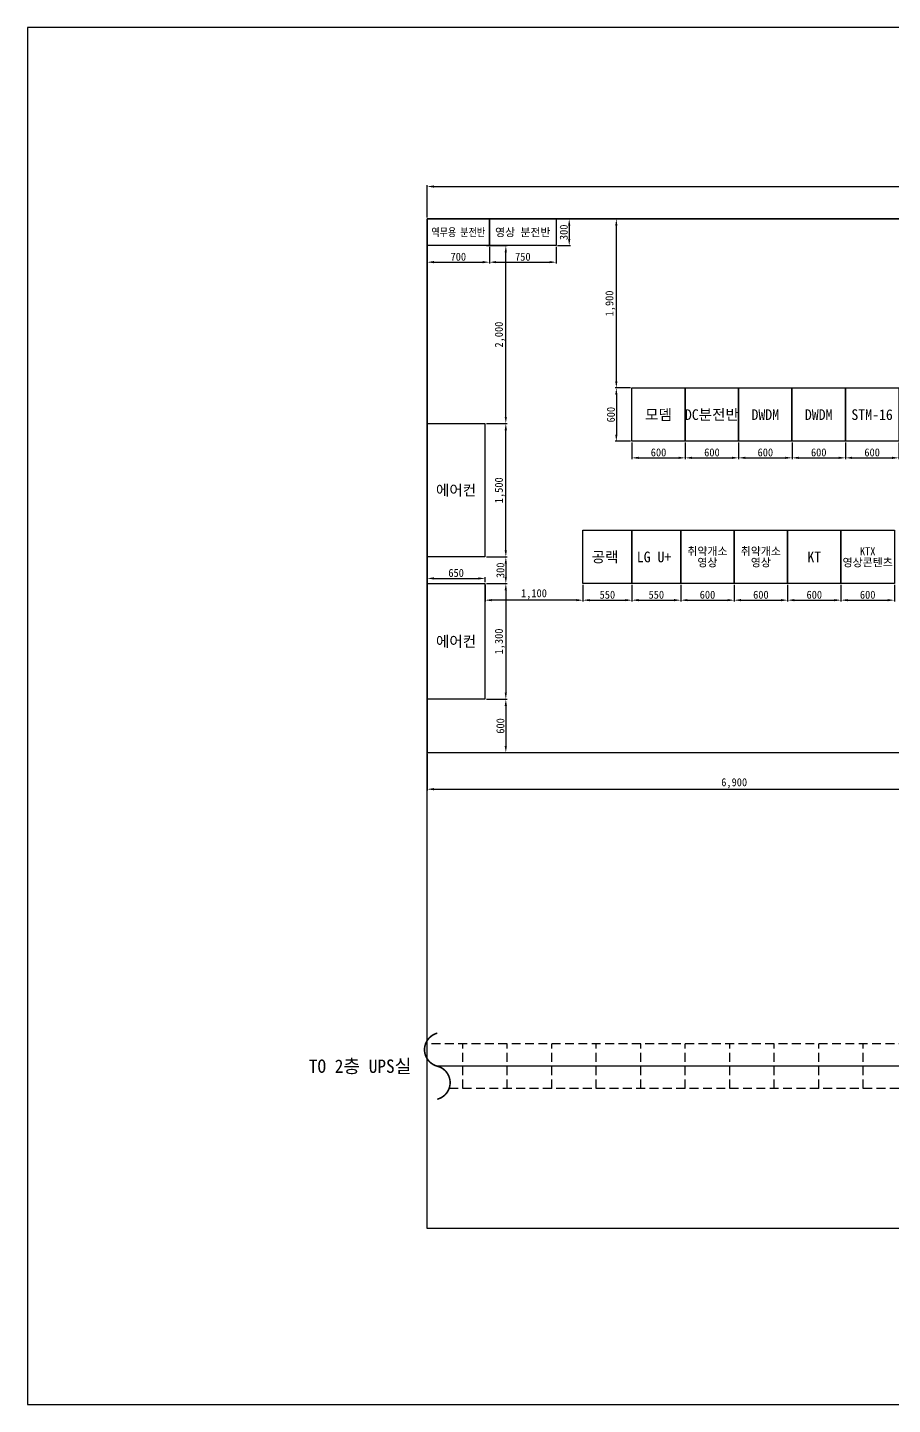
# Model space of a CAD drawing. Header units: millimetres. Extents: x 373947 to 397827, y -164049 to -145689.
# Drawn here: x 373947 to 383665, y -164049 to -148569 of the extents above; entities that cross this region are included whole.
import ezdxf
from ezdxf.enums import TextEntityAlignment as Align

# ---------------------------------------------------------------- set-up
doc = ezdxf.new("R2010")
doc.units = ezdxf.units.MM
doc.linetypes.add('HIDDEN2', pattern=[0.1875, 0.125, -0.0625])
for name, color, linetype in [('TT-BASE', 253, 'Continuous'), ('TT-CABL', 4, 'Continuous'), ('TT-TRAY', 4, 'Continuous'), ('TZ-BASE', 253, 'Continuous'), ('TZ-DIMS', 1, 'Continuous'), ('TZ-TEXT', 3, 'Continuous')]:
    doc.layers.add(name, color=color, linetype=linetype)
doc.layers.add('TX-PAPR', color=2, linetype='Continuous', plot=False)
doc.styles.get("Standard").update_dxf_attribs({"font": 'GulimChe.ttf'})
doc.dimstyles.new('D30', dxfattribs={"dimscale": 30, "dimtxt": 3, "dimasz": 2.5, "dimexe": 0.5, "dimexo": 0.5, "dimgap": 0.5, "dimtad": 1, "dimdec": 0, "dimzin": 1, "dimdsep": 46, "dimlunit": 6, "dimtxsty": 'Standard', "dimcen": 1, "dimclrd": 1, "dimclre": 1, "dimclrt": 3, "dimadec": 0, "dimazin": 0, "dimtfac": 1, "dimtdec": 0, "dimtix": 1, "dimtmove": 2, "dimatfit": 3, "dimfxl": 0, "dimtvp": 2, "dimlwd": -1, "dimlwe": -1, "dimarcsym": 0})

# ---------------------------------------------------------------- blocks, each defined once
blk = doc.blocks.new('*D1706')
at = {"layer": 'DEFPOINTS', "color": 0}
for p in [(380737, -153221), (381337, -153221), (381337, -153407)]:
    blk.add_point(p, dxfattribs=at)
at = {"layer": 'TZ-DIMS', "color": 1}
for p, q in [((380737, -153236), (380737, -153422)), ((381337, -153236), (381337, -153422)), ((380812, -153407), (381262, -153407))]:
    blk.add_line(p, q, dxfattribs=at)
for points in [[(380812, -153394), (380812, -153419), (380737, -153407)], [(381262, -153394), (381262, -153419), (381337, -153407)]]:
    blk.add_solid(points, dxfattribs=at)
at = {"layer": 'TZ-DIMS', "color": 3, "insert": (381037, -153346), "char_height": 90, "attachment_point": 5}
blk.add_mtext('600', dxfattribs=at)
blk = doc.blocks.new('*D1707')
at = {"layer": 'DEFPOINTS', "color": 0}
for p in [(381337, -153221), (381937, -153221), (381937, -153407)]:
    blk.add_point(p, dxfattribs=at)
at = {"layer": 'TZ-DIMS', "color": 1}
for p, q in [((381337, -153236), (381337, -153422)), ((381937, -153236), (381937, -153422)), ((381412, -153407), (381862, -153407))]:
    blk.add_line(p, q, dxfattribs=at)
for points in [[(381412, -153394), (381412, -153419), (381337, -153407)], [(381862, -153394), (381862, -153419), (381937, -153407)]]:
    blk.add_solid(points, dxfattribs=at)
at = {"layer": 'TZ-DIMS', "color": 3, "insert": (381637, -153346), "char_height": 90, "attachment_point": 5}
blk.add_mtext('600', dxfattribs=at)
blk = doc.blocks.new('*D1708')
at = {"layer": 'DEFPOINTS', "color": 0}
for p in [(381937, -153221), (382537, -153221), (382537, -153407)]:
    blk.add_point(p, dxfattribs=at)
at = {"layer": 'TZ-DIMS', "color": 1}
for p, q in [((381937, -153236), (381937, -153422)), ((382537, -153236), (382537, -153422)), ((382012, -153407), (382462, -153407))]:
    blk.add_line(p, q, dxfattribs=at)
for points in [[(382012, -153394), (382012, -153419), (381937, -153407)], [(382462, -153394), (382462, -153419), (382537, -153407)]]:
    blk.add_solid(points, dxfattribs=at)
at = {"layer": 'TZ-DIMS', "color": 3, "insert": (382237, -153346), "char_height": 90, "attachment_point": 5}
blk.add_mtext('600', dxfattribs=at)
blk = doc.blocks.new('*D1709')
at = {"layer": 'DEFPOINTS', "color": 0}
for p in [(382537, -153221), (383137, -153221), (383137, -153407)]:
    blk.add_point(p, dxfattribs=at)
at = {"layer": 'TZ-DIMS', "color": 1}
for p, q in [((382537, -153236), (382537, -153422)), ((383137, -153236), (383137, -153422)), ((382612, -153407), (383062, -153407))]:
    blk.add_line(p, q, dxfattribs=at)
for points in [[(382612, -153394), (382612, -153419), (382537, -153407)], [(383062, -153394), (383062, -153419), (383137, -153407)]]:
    blk.add_solid(points, dxfattribs=at)
at = {"layer": 'TZ-DIMS', "color": 3, "insert": (382837, -153346), "char_height": 90, "attachment_point": 5}
blk.add_mtext('600', dxfattribs=at)
blk = doc.blocks.new('*D1710')
at = {"layer": 'DEFPOINTS', "color": 0}
for p in [(383137, -153221), (383737, -153221), (383737, -153407)]:
    blk.add_point(p, dxfattribs=at)
at = {"layer": 'TZ-DIMS', "color": 1}
for p, q in [((383137, -153236), (383137, -153422)), ((383737, -153236), (383737, -153422)), ((383212, -153407), (383662, -153407))]:
    blk.add_line(p, q, dxfattribs=at)
for points in [[(383212, -153394), (383212, -153419), (383137, -153407)], [(383662, -153394), (383662, -153419), (383737, -153407)]]:
    blk.add_solid(points, dxfattribs=at)
at = {"layer": 'TZ-DIMS', "color": 3, "insert": (383437, -153346), "char_height": 90, "attachment_point": 5}
blk.add_mtext('600', dxfattribs=at)
blk = doc.blocks.new('*D1713')
at = {"layer": 'DEFPOINTS', "color": 0}
for p in [(380187, -154821), (380737, -154821), (380737, -155007)]:
    blk.add_point(p, dxfattribs=at)
at = {"layer": 'TZ-DIMS', "color": 1}
for p, q in [((380187, -154836), (380187, -155022)), ((380737, -154836), (380737, -155022)), ((380262, -155007), (380662, -155007))]:
    blk.add_line(p, q, dxfattribs=at)
for points in [[(380262, -154994), (380262, -155019), (380187, -155007)], [(380662, -154994), (380662, -155019), (380737, -155007)]]:
    blk.add_solid(points, dxfattribs=at)
at = {"layer": 'TZ-DIMS', "color": 3, "insert": (380462, -154946), "char_height": 90, "attachment_point": 5}
blk.add_mtext('550', dxfattribs=at)
blk = doc.blocks.new('*D1714')
at = {"layer": 'DEFPOINTS', "color": 0}
for p in [(380737, -154821), (381287, -154821), (381287, -155007)]:
    blk.add_point(p, dxfattribs=at)
at = {"layer": 'TZ-DIMS', "color": 1}
for p, q in [((380737, -154836), (380737, -155022)), ((381287, -154836), (381287, -155022)), ((380812, -155007), (381212, -155007))]:
    blk.add_line(p, q, dxfattribs=at)
for points in [[(380812, -154994), (380812, -155019), (380737, -155007)], [(381212, -154994), (381212, -155019), (381287, -155007)]]:
    blk.add_solid(points, dxfattribs=at)
at = {"layer": 'TZ-DIMS', "color": 3, "insert": (381012, -154946), "char_height": 90, "attachment_point": 5}
blk.add_mtext('550', dxfattribs=at)
blk = doc.blocks.new('*D1715')
at = {"layer": 'DEFPOINTS', "color": 0}
for p in [(381287, -154821), (381887, -154821), (381887, -155007)]:
    blk.add_point(p, dxfattribs=at)
at = {"layer": 'TZ-DIMS', "color": 1}
for p, q in [((381287, -154836), (381287, -155022)), ((381887, -154836), (381887, -155022)), ((381362, -155007), (381812, -155007))]:
    blk.add_line(p, q, dxfattribs=at)
for points in [[(381362, -154994), (381362, -155019), (381287, -155007)], [(381812, -154994), (381812, -155019), (381887, -155007)]]:
    blk.add_solid(points, dxfattribs=at)
at = {"layer": 'TZ-DIMS', "color": 3, "insert": (381587, -154946), "char_height": 90, "attachment_point": 5}
blk.add_mtext('600', dxfattribs=at)
blk = doc.blocks.new('*D1716')
at = {"layer": 'DEFPOINTS', "color": 0}
for p in [(381887, -154821), (382487, -154821), (382487, -155007)]:
    blk.add_point(p, dxfattribs=at)
at = {"layer": 'TZ-DIMS', "color": 1}
for p, q in [((381887, -154836), (381887, -155022)), ((382487, -154836), (382487, -155022)), ((381962, -155007), (382412, -155007))]:
    blk.add_line(p, q, dxfattribs=at)
for points in [[(381962, -154994), (381962, -155019), (381887, -155007)], [(382412, -154994), (382412, -155019), (382487, -155007)]]:
    blk.add_solid(points, dxfattribs=at)
at = {"layer": 'TZ-DIMS', "color": 3, "insert": (382187, -154946), "char_height": 90, "attachment_point": 5}
blk.add_mtext('600', dxfattribs=at)
blk = doc.blocks.new('*D1717')
at = {"layer": 'DEFPOINTS', "color": 0}
for p in [(382487, -154821), (383087, -154821), (383087, -155007)]:
    blk.add_point(p, dxfattribs=at)
at = {"layer": 'TZ-DIMS', "color": 1}
for p, q in [((382487, -154836), (382487, -155022)), ((383087, -154836), (383087, -155022)), ((382562, -155007), (383012, -155007))]:
    blk.add_line(p, q, dxfattribs=at)
for points in [[(382562, -154994), (382562, -155019), (382487, -155007)], [(383012, -154994), (383012, -155019), (383087, -155007)]]:
    blk.add_solid(points, dxfattribs=at)
at = {"layer": 'TZ-DIMS', "color": 3, "insert": (382787, -154946), "char_height": 90, "attachment_point": 5}
blk.add_mtext('600', dxfattribs=at)
blk = doc.blocks.new('*D1718')
at = {"layer": 'DEFPOINTS', "color": 0}
for p in [(383087, -154821), (383687, -154821), (383687, -155007)]:
    blk.add_point(p, dxfattribs=at)
at = {"layer": 'TZ-DIMS', "color": 1}
for p, q in [((383087, -154836), (383087, -155022)), ((383687, -154836), (383687, -155022)), ((383162, -155007), (383612, -155007))]:
    blk.add_line(p, q, dxfattribs=at)
for points in [[(383162, -154994), (383162, -155019), (383087, -155007)], [(383612, -154994), (383612, -155019), (383687, -155007)]]:
    blk.add_solid(points, dxfattribs=at)
at = {"layer": 'TZ-DIMS', "color": 3, "insert": (383387, -154946), "char_height": 90, "attachment_point": 5}
blk.add_mtext('600', dxfattribs=at)
blk = doc.blocks.new('*D1730')
at = {"layer": 'DEFPOINTS', "color": 0}
for p in [(380737, -152621), (380563, -153221), (380737, -153221)]:
    blk.add_point(p, dxfattribs=at)
at = {"layer": 'TZ-DIMS', "color": 1}
for p, q in [((380722, -152621), (380548, -152621)), ((380563, -152696), (380563, -153146)), ((380722, -153221), (380548, -153221))]:
    blk.add_line(p, q, dxfattribs=at)
for points in [[(380550, -152696), (380575, -152696), (380563, -152621)], [(380550, -153146), (380575, -153146), (380563, -153221)]]:
    blk.add_solid(points, dxfattribs=at)
at = {"layer": 'TZ-DIMS', "color": 3, "insert": (380502, -152921), "char_height": 90, "attachment_point": 5, "rotation": 90}
blk.add_mtext('600', dxfattribs=at)
blk = doc.blocks.new('*D1731')
at = {"layer": 'DEFPOINTS', "color": 0}
for p in [(380563, -150721), (380737, -150721), (380737, -152621)]:
    blk.add_point(p, dxfattribs=at)
at = {"layer": 'TZ-DIMS', "color": 1}
for p, q in [((380722, -150721), (380548, -150721)), ((380563, -152546), (380563, -150796)), ((380722, -152621), (380548, -152621))]:
    blk.add_line(p, q, dxfattribs=at)
for points in [[(380550, -150796), (380575, -150796), (380563, -150721)], [(380550, -152546), (380575, -152546), (380563, -152621)]]:
    blk.add_solid(points, dxfattribs=at)
at = {"layer": 'TZ-DIMS', "color": 3, "insert": (380496, -151671), "char_height": 90, "attachment_point": 5, "rotation": 90}
blk.add_mtext('1,900', dxfattribs=at)
blk = doc.blocks.new('*D1732')
at = {"layer": 'DEFPOINTS', "color": 0}
for p in [(379087, -154821), (379087, -156121), (379321, -156121)]:
    blk.add_point(p, dxfattribs=at)
at = {"layer": 'TZ-DIMS', "color": 1}
for p, q in [((379102, -154821), (379336, -154821)), ((379321, -154896), (379321, -156046)), ((379102, -156121), (379336, -156121))]:
    blk.add_line(p, q, dxfattribs=at)
for points in [[(379308, -154896), (379333, -154896), (379321, -154821)], [(379308, -156046), (379333, -156046), (379321, -156121)]]:
    blk.add_solid(points, dxfattribs=at)
at = {"layer": 'TZ-DIMS', "color": 3, "insert": (379254, -155471), "char_height": 90, "attachment_point": 5, "rotation": 90}
blk.add_mtext('1,300', dxfattribs=at)
blk = doc.blocks.new('*D1733')
at = {"layer": 'DEFPOINTS', "color": 0}
for p in [(379087, -154762), (378437, -154821), (379087, -154821)]:
    blk.add_point(p, dxfattribs=at)
at = {"layer": 'TZ-DIMS', "color": 1}
for p, q in [((378437, -154806), (378437, -154747)), ((378512, -154762), (379012, -154762)), ((379087, -154806), (379087, -154747))]:
    blk.add_line(p, q, dxfattribs=at)
for points in [[(378512, -154750), (378512, -154775), (378437, -154762)], [(379012, -154750), (379012, -154775), (379087, -154762)]]:
    blk.add_solid(points, dxfattribs=at)
at = {"layer": 'TZ-DIMS', "color": 3, "insert": (378762, -154701), "char_height": 90, "attachment_point": 5}
blk.add_mtext('650', dxfattribs=at)
blk = doc.blocks.new('*D1734')
at = {"layer": 'DEFPOINTS', "color": 0}
for p in [(379087, -154521), (379087, -154821), (379321, -154821)]:
    blk.add_point(p, dxfattribs=at)
at = {"layer": 'TZ-DIMS', "color": 1}
for p, q in [((379102, -154521), (379336, -154521)), ((379321, -154596), (379321, -154746)), ((379102, -154821), (379336, -154821))]:
    blk.add_line(p, q, dxfattribs=at)
for points in [[(379308, -154596), (379333, -154596), (379321, -154521)], [(379308, -154746), (379333, -154746), (379321, -154821)]]:
    blk.add_solid(points, dxfattribs=at)
at = {"layer": 'TZ-DIMS', "color": 3, "insert": (379260, -154671), "char_height": 90, "attachment_point": 5, "rotation": 90}
blk.add_mtext('300', dxfattribs=at)
blk = doc.blocks.new('*D1735')
at = {"layer": 'DEFPOINTS', "color": 0}
for p in [(379087, -153021), (379321, -153021), (379087, -154521)]:
    blk.add_point(p, dxfattribs=at)
at = {"layer": 'TZ-DIMS', "color": 1}
for p, q in [((379102, -153021), (379336, -153021)), ((379321, -154446), (379321, -153096)), ((379102, -154521), (379336, -154521))]:
    blk.add_line(p, q, dxfattribs=at)
for points in [[(379308, -153096), (379333, -153096), (379321, -153021)], [(379308, -154446), (379333, -154446), (379321, -154521)]]:
    blk.add_solid(points, dxfattribs=at)
at = {"layer": 'TZ-DIMS', "color": 3, "insert": (379254, -153771), "char_height": 90, "attachment_point": 5, "rotation": 90}
blk.add_mtext('1,500', dxfattribs=at)
blk = doc.blocks.new('*D1736')
at = {"layer": 'DEFPOINTS', "color": 0}
for p in [(379087, -156121), (379087, -156721), (379321, -156721)]:
    blk.add_point(p, dxfattribs=at)
at = {"layer": 'TZ-DIMS', "color": 1}
for p, q in [((379102, -156121), (379336, -156121)), ((379321, -156196), (379321, -156646)), ((379102, -156721), (379336, -156721))]:
    blk.add_line(p, q, dxfattribs=at)
for points in [[(379308, -156196), (379333, -156196), (379321, -156121)], [(379308, -156646), (379333, -156646), (379321, -156721)]]:
    blk.add_solid(points, dxfattribs=at)
at = {"layer": 'TZ-DIMS', "color": 3, "insert": (379260, -156421), "char_height": 90, "attachment_point": 5, "rotation": 90}
blk.add_mtext('600', dxfattribs=at)
blk = doc.blocks.new('*D1737')
at = {"layer": 'DEFPOINTS', "color": 0}
for p in [(378437, -151021), (379137, -151021), (379137, -151207)]:
    blk.add_point(p, dxfattribs=at)
at = {"layer": 'TZ-DIMS', "color": 1}
for p, q in [((378437, -151036), (378437, -151222)), ((379137, -151036), (379137, -151222)), ((378512, -151207), (379062, -151207))]:
    blk.add_line(p, q, dxfattribs=at)
for points in [[(378512, -151194), (378512, -151219), (378437, -151207)], [(379062, -151194), (379062, -151219), (379137, -151207)]]:
    blk.add_solid(points, dxfattribs=at)
at = {"layer": 'TZ-DIMS', "color": 3, "insert": (378787, -151146), "char_height": 90, "attachment_point": 5}
blk.add_mtext('700', dxfattribs=at)
blk = doc.blocks.new('*D1738')
at = {"layer": 'DEFPOINTS', "color": 0}
for p in [(379137, -151021), (379887, -151021), (379887, -151207)]:
    blk.add_point(p, dxfattribs=at)
at = {"layer": 'TZ-DIMS', "color": 1}
for p, q in [((379137, -151036), (379137, -151222)), ((379887, -151036), (379887, -151222)), ((379212, -151207), (379812, -151207))]:
    blk.add_line(p, q, dxfattribs=at)
for points in [[(379212, -151194), (379212, -151219), (379137, -151207)], [(379812, -151194), (379812, -151219), (379887, -151207)]]:
    blk.add_solid(points, dxfattribs=at)
at = {"layer": 'TZ-DIMS', "color": 3, "insert": (379512, -151146), "char_height": 90, "attachment_point": 5}
blk.add_mtext('750', dxfattribs=at)
blk = doc.blocks.new('*D1739')
at = {"layer": 'DEFPOINTS', "color": 0}
for p in [(379887, -150721), (379887, -151021), (380033, -151021)]:
    blk.add_point(p, dxfattribs=at)
at = {"layer": 'TZ-DIMS', "color": 1}
for p, q in [((379902, -150721), (380048, -150721)), ((380033, -150796), (380033, -150946)), ((379902, -151021), (380048, -151021))]:
    blk.add_line(p, q, dxfattribs=at)
for points in [[(380021, -150796), (380046, -150796), (380033, -150721)], [(380021, -150946), (380046, -150946), (380033, -151021)]]:
    blk.add_solid(points, dxfattribs=at)
at = {"layer": 'TZ-DIMS', "color": 3, "insert": (379972, -150871), "char_height": 90, "attachment_point": 5, "rotation": 90}
blk.add_mtext('300', dxfattribs=at)
blk = doc.blocks.new('*D1740')
at = {"layer": 'DEFPOINTS', "color": 0}
for p in [(379087, -151021), (379321, -151021), (379087, -153021)]:
    blk.add_point(p, dxfattribs=at)
at = {"layer": 'TZ-DIMS', "color": 1}
for p, q in [((379102, -151021), (379336, -151021)), ((379321, -152946), (379321, -151096)), ((379102, -153021), (379336, -153021))]:
    blk.add_line(p, q, dxfattribs=at)
for points in [[(379308, -151096), (379333, -151096), (379321, -151021)], [(379308, -152946), (379333, -152946), (379321, -153021)]]:
    blk.add_solid(points, dxfattribs=at)
at = {"layer": 'TZ-DIMS', "color": 3, "insert": (379254, -152021), "char_height": 90, "attachment_point": 5, "rotation": 90}
blk.add_mtext('2,000', dxfattribs=at)
blk = doc.blocks.new('*D1744')
at = {"layer": 'DEFPOINTS', "color": 0}
for p in [(379087, -154821), (380187, -154821), (379087, -155007)]:
    blk.add_point(p, dxfattribs=at)
at = {"layer": 'TZ-DIMS', "color": 1}
for p, q in [((379087, -154836), (379087, -155022)), ((380187, -154836), (380187, -155022)), ((380112, -155007), (379162, -155007))]:
    blk.add_line(p, q, dxfattribs=at)
for points in [[(379162, -154994), (379162, -155019), (379087, -155007)], [(380112, -154994), (380112, -155019), (380187, -155007)]]:
    blk.add_solid(points, dxfattribs=at)
at = {"layer": 'TZ-DIMS', "color": 3, "insert": (379637, -154940), "char_height": 90, "attachment_point": 5}
blk.add_mtext('1,100', dxfattribs=at)
blk = doc.blocks.new('*D1752')
at = {"layer": 'DEFPOINTS', "color": 0}
for p in [(378437, -156721), (385337, -156721), (385337, -157132)]:
    blk.add_point(p, dxfattribs=at)
at = {"layer": 'TZ-DIMS', "color": 1}
for p, q in [((378437, -156736), (378437, -157147)), ((385337, -156736), (385337, -157147)), ((378512, -157132), (385262, -157132))]:
    blk.add_line(p, q, dxfattribs=at)
for points in [[(378512, -157119), (378512, -157144), (378437, -157132)], [(385262, -157119), (385262, -157144), (385337, -157132)]]:
    blk.add_solid(points, dxfattribs=at)
at = {"layer": 'TZ-DIMS', "color": 3, "insert": (381887, -157065), "char_height": 90, "attachment_point": 5}
blk.add_mtext('6,900', dxfattribs=at)
blk = doc.blocks.new('*D1783')
at = {"layer": 'DEFPOINTS', "color": 0}
for p in [(393337, -150356), (378437, -150721), (393337, -150721)]:
    blk.add_point(p, dxfattribs=at)
at = {"layer": 'TZ-DIMS', "color": 1}
for p, q in [((378437, -150706), (378437, -150341)), ((378512, -150356), (393262, -150356)), ((393337, -150706), (393337, -150341))]:
    blk.add_line(p, q, dxfattribs=at)
for points in [[(378512, -150344), (378512, -150369), (378437, -150356)], [(393262, -150344), (393262, -150369), (393337, -150356)]]:
    blk.add_solid(points, dxfattribs=at)
at = {"layer": 'TZ-DIMS', "color": 3, "insert": (385887, -150289), "char_height": 90, "attachment_point": 5}
blk.add_mtext('14,900', dxfattribs=at)

msp = doc.modelspace()

# ---------------------------------------------------------------- linework, layer by layer
at = {"layer": 'TT-BASE'}
for points in [[(378436.5, -150720.8), (379136.5, -150720.8), (379136.5, -151020.8), (378436.5, -151020.8)], [(379136.5, -150720.8), (379886.5, -150720.8), (379886.5, -151020.8), (379136.5, -151020.8)], [(380736.5, -152620.8), (381336.5, -152620.8), (381336.5, -153220.8), (380736.5, -153220.8)], [(381336.5, -152620.8), (381936.5, -152620.8), (381936.5, -153220.8), (381336.5, -153220.8)], [(381936.5, -152620.8), (382536.5, -152620.8), (382536.5, -153220.8), (381936.5, -153220.8)], [(382536.5, -152620.8), (383136.5, -152620.8), (383136.5, -153220.8), (382536.5, -153220.8)], [(383136.5, -152620.8), (383736.5, -152620.8), (383736.5, -153220.8), (383136.5, -153220.8)], [(378436.5, -153020.8), (379086.5, -153020.8), (379086.5, -154520.8), (378436.5, -154520.8)], [(380186.5, -154220.8), (380736.5, -154220.8), (380736.5, -154820.8), (380186.5, -154820.8)], [(380736.5, -154220.8), (381286.5, -154220.8), (381286.5, -154820.8), (380736.5, -154820.8)], [(381286.5, -154220.8), (381886.5, -154220.8), (381886.5, -154820.8), (381286.5, -154820.8)], [(381886.5, -154220.8), (382486.5, -154220.8), (382486.5, -154820.8), (381886.5, -154820.8)], [(382486.5, -154220.8), (383086.5, -154220.8), (383086.5, -154820.8), (382486.5, -154820.8)], [(383086.5, -154220.8), (383686.5, -154220.8), (383686.5, -154820.8), (383086.5, -154820.8)], [(378436.5, -154820.8), (379086.5, -154820.8), (379086.5, -156120.8), (378436.5, -156120.8)]]:
    msp.add_lwpolyline(points, close=True, dxfattribs=at)
at = {"layer": 'TT-CABL'}
msp.add_lwpolyline([(387687.9, -153760.4), (393086.5, -153760.4), (393086.5, -160245.8), (378551.1, -160245.8)], dxfattribs=at)
at = {"layer": 'TT-TRAY', "linetype": 'HIDDEN2', "ltscale": 800}
for points in [[(387555.2, -153510.4), (393336.5, -153510.4), (393336.5, -160495.8), (378683.8, -160495.8)], [(387820.6, -154010.4), (392836.5, -154010.4), (392836.5, -159995.8), (378418.4, -159995.8)], [(378836.5, -160495.8), (378836.5, -159995.8)], [(379336.5, -160495.8), (379336.5, -159995.8)], [(379836.5, -160495.8), (379836.5, -159995.8)], [(380336.5, -160495.8), (380336.5, -159995.8)], [(380836.5, -160495.8), (380836.5, -159995.8)], [(381336.5, -160495.8), (381336.5, -159995.8)], [(381836.5, -160495.8), (381836.5, -159995.8)], [(382336.5, -160495.8), (382336.5, -159995.8)], [(382836.5, -160495.8), (382836.5, -159995.8)], [(383336.5, -160495.8), (383336.5, -159995.8)]]:
    msp.add_lwpolyline(points, dxfattribs=at)
at = {"layer": 'TT-TRAY', "const_width": 18}
msp.add_lwpolyline([(378551.1, -159874.8, 0.7757415), (378551.1, -160245.8, -0.7757415), (378551.1, -160616.8, -1.1921254)], format="xyb", dxfattribs=at)
at = {"layer": 'TX-PAPR'}
msp.add_lwpolyline([(373946.5, -164048.9), (397826.5, -164048.9), (397826.5, -148568.9), (373946.5, -148568.9)], close=True, dxfattribs=at)
at = {"layer": 'TZ-BASE'}
msp.add_lwpolyline([(378436.5, -150720.8), (378436.5, -156720.8), (385336.5, -156720.8), (385336.5, -162070.8), (393336.5, -162070.8), (393336.5, -150720.8), (378436.5, -150720.8)], dxfattribs=at)
msp.add_lwpolyline([(378436.5, -150720.8), (393336.5, -150720.8), (393336.5, -162070.8), (378436.5, -162070.8)], close=True, dxfattribs=at)

# ---------------------------------------------------------------- texts
at = {"layer": 'TZ-TEXT', "width": 0.8}
msp.add_text('역무용 분전반', height=90, dxfattribs=at).set_placement((378786.5, -150870.8), align=Align.MIDDLE_CENTER)
at = {"layer": 'TZ-TEXT'}
for s, height, p in [('영상 분전반', 90, (379511.5, -150870.8)), ('모뎀', 120, (381036.5, -152920.8)), ('DC분전반', 120, (381636.5, -152920.8)), ('DWDM', 120, (382236.5, -152920.8)), ('DWDM', 120, (382836.5, -152920.8)), ('STM-16', 120, (383436.5, -152920.8)), ('에어컨', 120, (378761.5, -153770.8)), ('공랙', 120, (380436.5, -154520.8)), ('LG U+', 120, (380986.5, -154520.8)), ('취약개소', 90, (381586.5, -154456.8)), ('취약개소', 90, (382186.5, -154456.8)), ('KT', 120, (382786.5, -154520.8)), ('KTX', 90, (383386.5, -154456.8)), ('영상', 90, (381586.5, -154582.6)), ('영상', 90, (382186.5, -154582.6)), ('영상콘텐츠', 90, (383386.5, -154582.6)), ('에어컨', 120, (378761.5, -155470.8)), ('TO 2층 UPS실', 150, (377683.6, -160245.8))]:
    msp.add_text(s, height=height, dxfattribs=at).set_placement(p, align=Align.MIDDLE_CENTER)

# ---------------------------------------------------------------- dimensions: what is measured, and where the dimension line sits
at = {"layer": 'TZ-DIMS'}
for base, p1, p2, picture, middle in [((393336.5, -150356.1), (378436.5, -150720.8), (393336.5, -150720.8), '*D1783', (385886.5, -150289.4)), ((379136.5, -151206.9), (378436.5, -151020.8), (379136.5, -151020.8), '*D1737', (378786.5, -151145.7)), ((379886.5, -151206.9), (379136.5, -151020.8), (379886.5, -151020.8), '*D1738', (379511.5, -151145.7)), ((381336.5, -153406.9), (380736.5, -153220.8), (381336.5, -153220.8), '*D1706', (381036.5, -153345.9)), ((381936.5, -153406.9), (381336.5, -153220.8), (381936.5, -153220.8), '*D1707', (381636.5, -153345.9)), ((382536.5, -153406.9), (381936.5, -153220.8), (382536.5, -153220.8), '*D1708', (382236.5, -153345.9)), ((383136.5, -153406.9), (382536.5, -153220.8), (383136.5, -153220.8), '*D1709', (382836.5, -153345.9)), ((383736.5, -153406.9), (383136.5, -153220.8), (383736.5, -153220.8), '*D1710', (383436.5, -153345.9)), ((379086.5, -154762.5), (378436.5, -154820.8), (379086.5, -154820.8), '*D1733', (378761.5, -154701.4)), ((379086.5, -155006.9), (380186.5, -154820.8), (379086.5, -154820.8), '*D1744', (379636.5, -154940.2)), ((380736.5, -155006.9), (380186.5, -154820.8), (380736.5, -154820.8), '*D1713', (380461.5, -154945.9)), ((381286.5, -155006.9), (380736.5, -154820.8), (381286.5, -154820.8), '*D1714', (381011.5, -154945.9)), ((381886.5, -155006.9), (381286.5, -154820.8), (381886.5, -154820.8), '*D1715', (381586.5, -154945.9)), ((382486.5, -155006.9), (381886.5, -154820.8), (382486.5, -154820.8), '*D1716', (382186.5, -154945.9)), ((383086.5, -155006.9), (382486.5, -154820.8), (383086.5, -154820.8), '*D1717', (382786.5, -154945.9)), ((383686.5, -155006.9), (383086.5, -154820.8), (383686.5, -154820.8), '*D1718', (383386.5, -154945.9)), ((385336.5, -157132), (378436.5, -156720.8), (385336.5, -156720.8), '*D1752', (381886.5, -157065.3))]:
    dim = msp.add_linear_dim(base=base, p1=p1, p2=p2, dimstyle='D30', dxfattribs=at)
    dim.commit()
    dim.dimension.update_dxf_attribs({"geometry": picture, "text_midpoint": middle})
for base, p1, p2, picture, middle in [((380033, -151020.8), (379886.5, -150720.8), (379886.5, -151020.8), '*D1739', (379972, -150870.8)), ((380562.7, -150720.8), (380736.5, -152620.8), (380736.5, -150720.8), '*D1731', (380496, -151670.8)), ((379320.6, -151020.8), (379086.5, -153020.8), (379086.5, -151020.8), '*D1740', (379254, -152020.8)), ((380562.7, -153220.8), (380736.5, -152620.8), (380736.5, -153220.8), '*D1730', (380501.7, -152920.8)), ((379320.6, -153020.8), (379086.5, -154520.8), (379086.5, -153020.8), '*D1735', (379253.9, -153770.8)), ((379320.6, -154820.8), (379086.5, -154520.8), (379086.5, -154820.8), '*D1734', (379259.6, -154670.8)), ((379320.6, -156120.8), (379086.5, -154820.8), (379086.5, -156120.8), '*D1732', (379253.9, -155470.8)), ((379320.6, -156720.8), (379086.5, -156120.8), (379086.5, -156720.8), '*D1736', (379259.6, -156420.8))]:
    dim = msp.add_linear_dim(base=base, p1=p1, p2=p2, angle=90, dimstyle='D30', dxfattribs=at)
    dim.commit()
    dim.dimension.update_dxf_attribs({"geometry": picture, "text_midpoint": middle})

doc.saveas('drawing.dxf')
